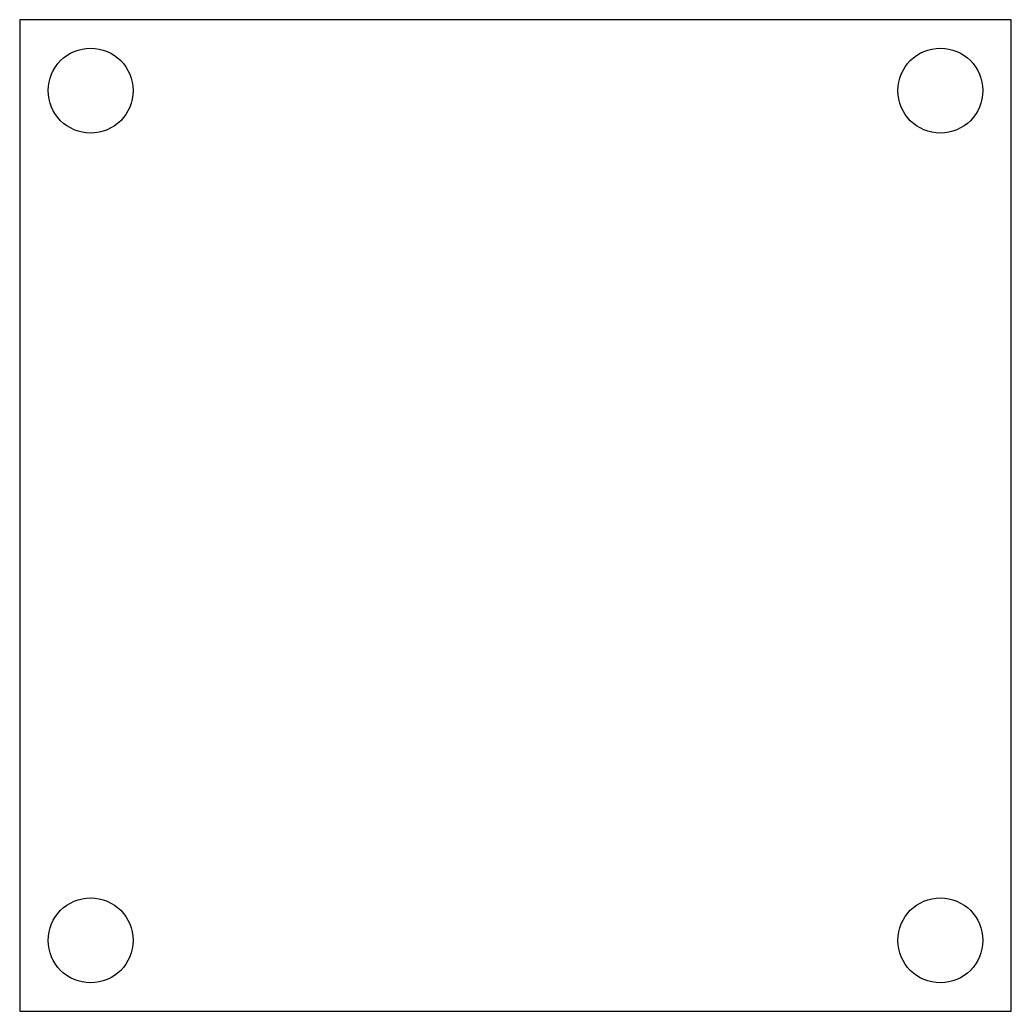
# Paper-space layout '_上视' of a CAD drawing. Header units: millimetres. Extents: x -35 to 35, y -35 to 35.
import ezdxf

# ---------------------------------------------------------------- set-up
doc = ezdxf.new("R2010")
doc.units = ezdxf.units.MM

psp = doc.layouts.new('_上视')

# ---------------------------------------------------------------- linework, layer by layer
at = {"color": 7, "linetype": 'Continuous', "lineweight": 25}
for p, q in [((-35, 35), (-35, -35)), ((35, 35), (-35, 35)), ((35, -35), (35, 35)), ((-35, -35), (35, -35))]:
    psp.add_line(p, q, dxfattribs=at)
for centre in [(-30, 30), (30, 30), (-30, -30), (30, -30)]:
    psp.add_circle(centre, 3, dxfattribs=at)

doc.saveas('drawing.dxf')
